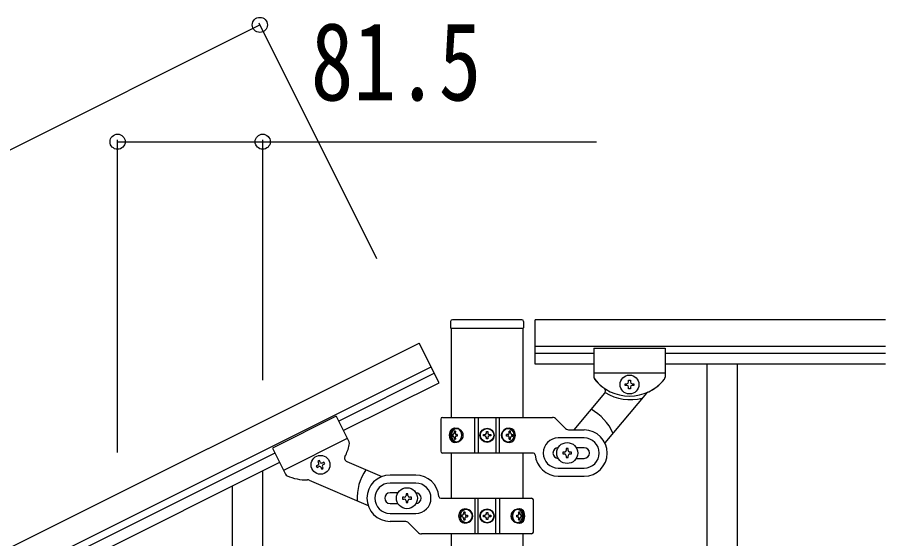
# Model space of a CAD drawing. Units: millimetres, scale not verified. Extents: x -4015 to 4015, y -2862 to 2860.
# Drawn here: x -1033 to -545.3, y 1787 to 2080.1 of the extents above; entities that cross this region are included whole.
import ezdxf
from ezdxf.enums import TextEntityAlignment as Align

# ---------------------------------------------------------------- set-up
doc = ezdxf.new("R2010")
doc.units = ezdxf.units.MM
doc.header["$LTSCALE"] = 10
doc.layers.add('0-3_YKK_A1', color=4, linetype='Continuous')
doc.layers.add('0-4_YKK_D', color=6, linetype='Continuous')
doc.styles.add('ＭＳ ゴシック', font='')
doc.styles.get('ＭＳ ゴシック').set_extended_font_data('MS Gothic')

msp = doc.modelspace()

# ---------------------------------------------------------------- linework, layer by layer
at = {"layer": '0-3_YKK_A1'}
for p, q in [((-789.67, 1909.1), (-789.67, 1905.6)), ((-749.67, 1910.1), (-788.67, 1910.1)), ((-748.67, 1909.1), (-748.67, 1905.6)), ((-742.17, 1885.1), (-742.17, 1910.1)), ((-545.32, 1910.1), (-742.17, 1910.1)), ((-789.42, 1905.1), (-789.42, 1854.9)), ((-749.17, 1905.1), (-789.17, 1905.1)), ((-748.92, 1854.9), (-748.92, 1905.1)), ((-1690.61, 1455.19), (-807.31, 1896.93)), ((-796.16, 1874.65), (-807.31, 1896.93)), ((-545.32, 1895.1), (-742.17, 1895.1)), ((-709.17, 1894.14), (-709.17, 1877.82)), ((-709.17, 1894.14), (-669.17, 1894.14)), ((-709.17, 1894.14), (-709.17, 1877.8)), ((-709.17, 1894.14), (-669.17, 1894.14)), ((-669.17, 1894.14), (-669.17, 1877.82)), ((-669.17, 1894.14), (-669.17, 1877.82)), ((-709.17, 1891.1), (-742.17, 1891.1)), ((-545.32, 1891.1), (-669.17, 1891.1)), ((-1683.9, 1441.77), (-800.6, 1883.52)), ((-709.17, 1885.1), (-742.17, 1885.1)), ((-545.32, 1885.1), (-669.17, 1885.1)), ((-645.67, 1885.1), (-645.67, 1225.14)), ((-628.67, 1885.1), (-628.67, 1225.14)), ((-852.64, 1853.12), (-798.85, 1880.02)), ((-709.17, 1880.14), (-669.17, 1880.14)), ((-709.17, 1880.14), (-669.17, 1880.14)), ((-849.95, 1847.75), (-796.16, 1874.65)), ((-690.61, 1873.16), (-691.57, 1873.16)), ((-687.73, 1874.12), (-686.77, 1874.12)), ((-703.15, 1868.75), (-720.41, 1848.18)), ((-679.6, 1868.82), (-703.02, 1840.9)), ((-853.98, 1855.8), (-889.76, 1837.91)), ((-853.98, 1855.8), (-846.67, 1841.19)), ((-795.17, 1854.14), (-795.17, 1836.14)), ((-794.17, 1855.14), (-732.42, 1855.14)), ((-776.12, 1835.14), (-776.12, 1855.14)), ((-774.17, 1855.14), (-774.17, 1835.14)), ((-764.17, 1855.14), (-764.17, 1835.14)), ((-762.23, 1835.14), (-762.23, 1855.14)), ((-725.05, 1849.02), (-730.3, 1854.26)), ((-788.69, 1845.58), (-788.36, 1845.58)), ((-788.69, 1844.7), (-788.36, 1844.7)), ((-786.88, 1847.35), (-787.51, 1847.35)), ((-785.87, 1845.58), (-786.49, 1845.58)), ((-785.87, 1844.7), (-786.49, 1844.7)), ((-770.4, 1844.73), (-771.22, 1844.73)), ((-767.94, 1845.55), (-767.12, 1845.55)), ((-757.41, 1845.58), (-758.18, 1845.58)), ((-757.41, 1844.7), (-758.18, 1844.7)), ((-756.05, 1847.35), (-756.81, 1847.35)), ((-755.12, 1845.58), (-754.66, 1845.58)), ((-755.12, 1844.7), (-754.66, 1844.7)), ((-714.67, 1843.64), (-729.17, 1843.64)), ((-722.93, 1848.14), (-714.67, 1848.14)), ((-847.72, 1843.28), (-883.49, 1825.39)), ((-787.51, 1842.94), (-786.88, 1842.94)), ((-756.81, 1842.94), (-756.05, 1842.94)), ((-888.37, 1835.15), (-1638.32, 1460.09)), ((-889.76, 1837.91), (-882.46, 1823.31)), ((-743.14, 1835.14), (-794.17, 1835.14)), ((-789.42, 1835.14), (-789.42, 1809.74)), ((-748.92, 1809.74), (-748.92, 1835.14)), ((-725.67, 1835.64), (-726.67, 1835.64)), ((-722.67, 1834.64), (-721.67, 1834.64)), ((-714.67, 1838.14), (-719.09, 1838.14)), ((-885.69, 1829.78), (-1635.64, 1454.73)), ((-861.2, 1828.73), (-860.34, 1829.16)), ((-848.01, 1830.4), (-828.34, 1821.87)), ((-719.09, 1832.14), (-714.67, 1832.14)), ((-895.17, 1673.42), (-895.17, 1825.04)), ((-864.2, 1828.3), (-865.06, 1827.87)), ((-729.17, 1826.64), (-714.67, 1826.64)), ((-869.1, 1819.92), (-835.99, 1805.57)), ((-809.17, 1822.74), (-823.67, 1822.74)), ((-729.17, 1822.14), (-714.67, 1822.14)), ((-912.17, 1640.5), (-912.17, 1816.53)), ((-809.17, 1818.24), (-823.67, 1818.24)), ((-819.25, 1812.74), (-823.67, 1812.74)), ((-815.67, 1810.24), (-816.67, 1810.24)), ((-812.67, 1809.24), (-811.67, 1809.24)), ((-795.21, 1809.74), (-744.17, 1809.74)), ((-776.12, 1809.74), (-776.12, 1789.74)), ((-774.17, 1789.74), (-774.17, 1809.74)), ((-764.17, 1789.74), (-764.17, 1809.74)), ((-762.23, 1809.74), (-762.23, 1789.74)), ((-823.67, 1806.74), (-819.25, 1806.74)), ((-743.17, 1790.74), (-743.17, 1808.74)), ((-823.67, 1801.24), (-809.17, 1801.24)), ((-783.23, 1800.18), (-783.69, 1800.18)), ((-781.53, 1801.95), (-782.3, 1801.95)), ((-780.94, 1800.18), (-780.17, 1800.18)), ((-767.94, 1800.15), (-767.12, 1800.15)), ((-752.48, 1800.18), (-751.85, 1800.18)), ((-750.84, 1801.95), (-751.47, 1801.95)), ((-749.66, 1800.18), (-749.98, 1800.18)), ((-815.42, 1796.74), (-823.67, 1796.74)), ((-813.3, 1795.86), (-808.05, 1790.62)), ((-783.23, 1799.3), (-783.69, 1799.3)), ((-782.3, 1797.54), (-781.53, 1797.54)), ((-780.94, 1799.3), (-780.17, 1799.3)), ((-770.4, 1799.33), (-771.22, 1799.33)), ((-752.48, 1799.3), (-751.85, 1799.3)), ((-751.47, 1797.54), (-750.84, 1797.54)), ((-749.66, 1799.3), (-749.98, 1799.3)), ((-744.17, 1789.74), (-805.93, 1789.74)), ((-789.42, 1789.74), (-789.42, 1233.64)), ((-748.92, 1232.84), (-748.92, 1789.74))]:
    msp.add_line(p, q, dxfattribs=at)
for points in [[(-691.57, 1873.16), (-691.57, 1874.12), (-690.61, 1874.12)], [(-689.65, 1875.08), (-689.65, 1876.04), (-688.69, 1876.04), (-688.69, 1875.08)], [(-686.77, 1874.12), (-686.77, 1873.16), (-687.73, 1873.16)], [(-688.69, 1872.2), (-688.69, 1871.24), (-689.65, 1871.24), (-689.65, 1872.2)], [(-788.36, 1845.58), (-788.24, 1845.6), (-788.12, 1845.65), (-788.01, 1845.73), (-787.91, 1845.84), (-787.82, 1845.97), (-787.75, 1846.13), (-787.7, 1846.29), (-787.66, 1846.46)], [(-787.66, 1843.82), (-787.7, 1843.99), (-787.75, 1844.15), (-787.82, 1844.31), (-787.91, 1844.44), (-788.01, 1844.55), (-788.12, 1844.63), (-788.24, 1844.68), (-788.36, 1844.7)], [(-787.04, 1846.46), (-787.05, 1846.29), (-787.03, 1846.13), (-786.99, 1845.97), (-786.92, 1845.84), (-786.83, 1845.73), (-786.73, 1845.65), (-786.61, 1845.6), (-786.49, 1845.58)], [(-786.49, 1844.7), (-786.61, 1844.68), (-786.73, 1844.63), (-786.83, 1844.55), (-786.92, 1844.44), (-786.99, 1844.31), (-787.03, 1844.15), (-787.05, 1843.99), (-787.04, 1843.82)], [(-771.22, 1844.73), (-771.22, 1845.55), (-770.4, 1845.55)], [(-769.58, 1846.37), (-769.58, 1847.19), (-768.76, 1847.19), (-768.76, 1846.37)], [(-768.76, 1843.91), (-768.76, 1843.09), (-769.58, 1843.09), (-769.58, 1843.91)], [(-767.12, 1845.55), (-767.12, 1844.73), (-767.94, 1844.73)], [(-757.41, 1845.58), (-757.26, 1845.6), (-757.12, 1845.65), (-756.99, 1845.73), (-756.88, 1845.84), (-756.79, 1845.97), (-756.73, 1846.13), (-756.7, 1846.29), (-756.7, 1846.46)], [(-756.7, 1843.82), (-756.7, 1843.99), (-756.73, 1844.15), (-756.79, 1844.31), (-756.88, 1844.44), (-756.99, 1844.55), (-757.12, 1844.63), (-757.26, 1844.68), (-757.41, 1844.7)], [(-755.94, 1846.46), (-755.91, 1846.29), (-755.85, 1846.13), (-755.77, 1845.97), (-755.67, 1845.84), (-755.55, 1845.73), (-755.41, 1845.65), (-755.27, 1845.6), (-755.12, 1845.58)], [(-755.12, 1844.7), (-755.27, 1844.68), (-755.41, 1844.63), (-755.55, 1844.55), (-755.67, 1844.44), (-755.77, 1844.31), (-755.85, 1844.15), (-755.91, 1843.99), (-755.94, 1843.82)], [(-726.67, 1835.64), (-726.67, 1834.64), (-725.67, 1834.64)], [(-723.67, 1836.64), (-723.67, 1837.64), (-724.67, 1837.64), (-724.67, 1836.64)], [(-724.67, 1833.64), (-724.67, 1832.64), (-723.67, 1832.64), (-723.67, 1833.64)], [(-721.67, 1834.64), (-721.67, 1835.64), (-722.67, 1835.64)], [(-862.91, 1830.02), (-863.34, 1830.88), (-864.2, 1830.45), (-863.77, 1829.59)], [(-860.34, 1829.16), (-860.77, 1830.02), (-861.63, 1829.59)], [(-865.06, 1827.87), (-864.63, 1827.02), (-863.77, 1827.45)], [(-862.48, 1827.02), (-862.05, 1826.16), (-861.2, 1826.59), (-861.62, 1827.45)], [(-816.67, 1810.24), (-816.67, 1809.24), (-815.67, 1809.24)], [(-813.67, 1811.24), (-813.67, 1812.24), (-814.67, 1812.24), (-814.67, 1811.24)], [(-811.67, 1809.24), (-811.67, 1810.24), (-812.67, 1810.24)], [(-814.67, 1808.24), (-814.67, 1807.24), (-813.67, 1807.24), (-813.67, 1808.24)], [(-783.23, 1800.18), (-783.08, 1800.2), (-782.93, 1800.25), (-782.8, 1800.33), (-782.68, 1800.44), (-782.58, 1800.57), (-782.49, 1800.73), (-782.44, 1800.89), (-782.41, 1801.06)], [(-781.65, 1801.06), (-781.65, 1800.89), (-781.61, 1800.73), (-781.55, 1800.57), (-781.47, 1800.44), (-781.35, 1800.33), (-781.23, 1800.25), (-781.08, 1800.2), (-780.94, 1800.18)], [(-771.22, 1799.33), (-771.22, 1800.15), (-770.4, 1800.15)], [(-769.58, 1800.97), (-769.58, 1801.79), (-768.76, 1801.79), (-768.76, 1800.97)], [(-767.12, 1800.15), (-767.12, 1799.33), (-767.94, 1799.33)], [(-751.85, 1800.18), (-751.73, 1800.2), (-751.62, 1800.25), (-751.52, 1800.33), (-751.43, 1800.44), (-751.36, 1800.57), (-751.32, 1800.73), (-751.3, 1800.89), (-751.31, 1801.06)], [(-750.68, 1801.06), (-750.65, 1800.89), (-750.6, 1800.73), (-750.53, 1800.57), (-750.44, 1800.44), (-750.34, 1800.33), (-750.23, 1800.25), (-750.11, 1800.2), (-749.98, 1800.18)], [(-782.41, 1798.42), (-782.44, 1798.59), (-782.49, 1798.75), (-782.58, 1798.91), (-782.68, 1799.04), (-782.8, 1799.15), (-782.93, 1799.23), (-783.08, 1799.28), (-783.23, 1799.3)], [(-780.94, 1799.3), (-781.08, 1799.28), (-781.23, 1799.23), (-781.35, 1799.15), (-781.47, 1799.04), (-781.55, 1798.91), (-781.61, 1798.75), (-781.65, 1798.59), (-781.65, 1798.42)], [(-768.76, 1798.51), (-768.76, 1797.69), (-769.58, 1797.69), (-769.58, 1798.51)], [(-751.31, 1798.42), (-751.3, 1798.59), (-751.32, 1798.75), (-751.36, 1798.91), (-751.43, 1799.04), (-751.52, 1799.15), (-751.62, 1799.23), (-751.73, 1799.28), (-751.85, 1799.3)], [(-749.98, 1799.3), (-750.11, 1799.28), (-750.23, 1799.23), (-750.34, 1799.15), (-750.44, 1799.04), (-750.53, 1798.91), (-750.6, 1798.75), (-750.65, 1798.59), (-750.68, 1798.42)]]:
    msp.add_lwpolyline(points, dxfattribs=at)
for centre, radius in [((-689.17, 1873.64), 5.3), ((-769.17, 1845.14), 4), ((-769.17, 1845.14), 3.75), ((-724.17, 1835.14), 5.9), ((-862.7, 1828.52), 5.3), ((-814.17, 1809.74), 5.9), ((-769.17, 1799.74), 4), ((-769.17, 1799.74), 3.75)]:
    msp.add_circle(centre, radius, dxfattribs=at)
for centre, radius, start, end in [((-788.67, 1909.1), 1, 90, 180), ((-749.67, 1909.1), 1, 0, 90), ((-789.17, 1905.6), 0.5, 180, 270), ((-749.17, 1905.6), 0.5, 270, 0), ((-707.17, 1877.82), 2, 180, 218.5), ((-707.17, 1877.8), 2, 180, 224.93), ((-671.17, 1877.82), 2, 321.5, 0), ((-671.17, 1877.82), 2, 321.5, 0), ((-689.17, 1892.14), 25, 218.5, 321.5), ((-689.17, 1892.14), 25, 219.0463, 234.9449), ((-690.61, 1875.08), 0.96, 270, 0), ((-690.61, 1872.2), 0.96, 0, 90), ((-687.73, 1875.08), 0.96, 180, 270), ((-687.73, 1872.2), 0.96, 90, 180), ((-689.17, 1892.14), 25, 294.2915, 321.5), ((-704.68, 1870.04), 2, 320, 54.9449), ((-688.67, 1892.14), 27, 238.2633, 284.3658), ((-678.07, 1867.53), 2, 114.2915, 140), ((-724.17, 1835.14), 28, 23.4852, 61.3282), ((-794.17, 1854.14), 1, 90, 180), ((-732.42, 1852.14), 3, 45, 90), ((-722.93, 1851.14), 3, 225, 270), ((-770.4, 1846.37), 0.82, 270, 0), ((-770.4, 1843.91), 0.82, 0, 90), ((-767.94, 1846.37), 0.82, 180, 270), ((-767.94, 1843.91), 0.82, 90, 180), ((-729.17, 1835.14), 8.5, 90, 270), ((-714.67, 1835.14), 13, 270, 90), ((-714.67, 1835.14), 8.5, 270, 90), ((-870.97, 1845.07), 25, 331.6251, 347.5237), ((-848.46, 1840.29), 2, 341.64, 26.57), ((-794.17, 1836.14), 1, 180, 270), ((-743.14, 1834.14), 1, 4.096, 90), ((-729.17, 1835.14), 13, 184.096, 270), ((-729.17, 1835.14), 3, 90, 270), ((-725.67, 1836.64), 1, 270, 0), ((-725.67, 1833.64), 1, 0, 90), ((-722.67, 1836.64), 1, 180, 270), ((-722.67, 1833.64), 1, 90, 180), ((-714.67, 1835.14), 3, 270, 90), ((-864.63, 1829.16), 0.96, 296.57, 26.57), ((-862.05, 1830.45), 0.96, 206.57, 296.57), ((-860.77, 1827.88), 0.96, 116.57, 206.57), ((-847.22, 1832.23), 2, 151.6251, 246.57), ((-863.34, 1826.59), 0.96, 26.57, 116.57), ((-814.17, 1809.74), 28, 145.2418, 183.0848), ((-880.67, 1824.21), 2, 206.57, 245.07), ((-870.97, 1845.07), 25, 245.07, 272.2785), ((-869.9, 1818.09), 2, 66.57, 92.2785), ((-823.67, 1809.74), 13, 90, 270), ((-809.17, 1809.74), 13, 4.096, 90), ((-823.67, 1809.74), 8.5, 90, 270), ((-809.17, 1809.74), 8.5, 270, 90), ((-823.67, 1809.74), 3, 90, 270), ((-815.67, 1811.24), 1, 270, 0), ((-815.67, 1808.24), 1, 0, 90), ((-812.67, 1811.24), 1, 180, 270), ((-812.67, 1808.24), 1, 90, 180), ((-809.17, 1809.74), 3, 270, 90), ((-795.21, 1810.74), 1, 184.096, 270), ((-744.17, 1808.74), 1, 0, 90), ((-770.4, 1800.97), 0.82, 270, 0), ((-767.94, 1800.97), 0.82, 180, 270), ((-815.42, 1793.74), 3, 45, 90), ((-770.4, 1798.51), 0.82, 0, 90), ((-767.94, 1798.51), 0.82, 90, 180), ((-805.93, 1792.74), 3, 225, 270), ((-744.17, 1790.74), 1, 270, 0)]:
    msp.add_arc(centre, radius, start, end, dxfattribs=at)
for centre, major_axis, ratio, start_param, end_param in [((-787.56, 1845.14), (0, 4), 0.7075, 6.283185, 9.424778), ((-786.85, 1845.14), (0, 4), 0.7075, 0.125258, 3.016335), ((-787.56, 1845.14), (5.06, 0), 0.790514, 4.712389, 7.853982), ((-786.06, 1845.14), (0, 3.83), 0.707107, 3.098265, 6.326513), ((-756.67, 1845.14), (4.49, 0), 0.890869, 1.570796, 4.712389), ((-757.59, 1845.14), (0, -3.83), 0.866157, 3.116598, 6.30818), ((-756.67, 1845.14), (0, 4), 0.865, 3.141593, 6.283185), ((-783.6, 1845.14), (0, 7.22), 0.707107, 1.509641, 1.631951), ((-782.65, 1845.14), (0, 7.22), 0.707107, 1.260243, 1.386402), ((-782.65, 1845.14), (0, 7.22), 0.707107, 1.755191, 1.881349), ((-782.02, 1845.14), (0, 7.22), 0.707107, 1.260243, 1.386402), ((-782.02, 1845.14), (0, 7.22), 0.707107, 1.755191, 1.881349), ((-780.78, 1845.14), (0, 7.22), 0.707107, 1.509641, 1.631951), ((-761.78, 1845.14), (0, -7.22), 0.499772, 1.509641, 1.631951), ((-760.25, 1845.14), (0, -7.22), 0.499772, 1.755191, 1.881349), ((-760.25, 1845.14), (0, -7.22), 0.499772, 1.260243, 1.386402), ((-759.48, 1845.14), (0, -7.22), 0.499772, 1.755191, 1.881349), ((-759.48, 1845.14), (0, -7.22), 0.499772, 1.260243, 1.386402), ((-758.26, 1845.14), (0, -7.22), 0.499772, 1.509641, 1.631951), ((-781.67, 1799.74), (0, -4), 0.865, 3.141593, 6.283185), ((-780.09, 1799.74), (0, 7.22), 0.499772, 1.509641, 1.631951), ((-778.86, 1799.74), (0, 7.22), 0.499772, 1.260243, 1.386402), ((-781.67, 1799.74), (-4.49, 0), 0.890869, 1.570796, 4.712389), ((-778.1, 1799.74), (0, 7.22), 0.499772, 1.260243, 1.386402), ((-780.76, 1799.74), (0, 3.83), 0.866157, 3.116598, 6.30818), ((-776.57, 1799.74), (0, 7.22), 0.499772, 1.509641, 1.631951), ((-750.79, 1799.74), (-5.06, 0), 0.790514, 4.712389, 7.853982), ((-752.29, 1799.74), (0, -3.83), 0.707107, 3.098265, 6.326513), ((-757.57, 1799.74), (0, -7.22), 0.707107, 1.509641, 1.631951), ((-756.32, 1799.74), (0, -7.22), 0.707107, 1.755191, 1.881349), ((-751.5, 1799.74), (0, -4), 0.7075, 0.125258, 3.016335), ((-755.7, 1799.74), (0, -7.22), 0.707107, 1.755191, 1.881349), ((-750.79, 1799.74), (0, -4), 0.7075, 6.283185, 9.424778), ((-754.75, 1799.74), (0, -7.22), 0.707107, 1.509641, 1.631951), ((-778.86, 1799.74), (0, 7.22), 0.499772, 1.755191, 1.881349), ((-778.1, 1799.74), (0, 7.22), 0.499772, 1.755191, 1.881349), ((-756.32, 1799.74), (0, -7.22), 0.707107, 1.260243, 1.386402), ((-755.7, 1799.74), (0, -7.22), 0.707107, 1.260243, 1.386402)]:
    msp.add_ellipse(centre, major_axis=major_axis, ratio=ratio, start_param=start_param, end_param=end_param, dxfattribs=at)
for centre, major_axis, ratio in [((-786.29, 1845.14), (0, 3.83), 0.707107), ((-757.42, 1845.14), (0, -3.83), 0.866157), ((-780.92, 1799.74), (0, 3.83), 0.866157), ((-752.06, 1799.74), (0, -3.83), 0.707107)]:
    msp.add_ellipse(centre, major_axis=major_axis, ratio=ratio, dxfattribs=at)
at = {"layer": '0-4_YKK_D'}
for p, q in [((-1780.06, 1634.07), (-896.77, 2075.81)), ((-831.01, 1944.34), (-897.21, 2076.71)), ((-976.67, 1835.38), (-976.67, 2011.14)), ((-895.17, 1876.14), (-895.17, 2011.14))]:
    msp.add_line(p, q, dxfattribs=at)
msp.add_lwpolyline([(-976.67, 2010.14), (-895.17, 2010.14), (-707.77, 2010.14)], dxfattribs=at)
for centre in [(-896.77, 2075.81), (-976.67, 2010.14), (-895.17, 2010.14)]:
    msp.add_circle(centre, 4.25, dxfattribs=at)

# ---------------------------------------------------------------- texts
at = {"layer": '0-4_YKK_D', "style": 'ＭＳ ゴシック', "width": 0.8}
msp.add_text('81.5', height=43.99, dxfattribs=at).set_placement((-868.17, 2020.14), align=Align.BOTTOM_LEFT)

doc.saveas('drawing.dxf')
